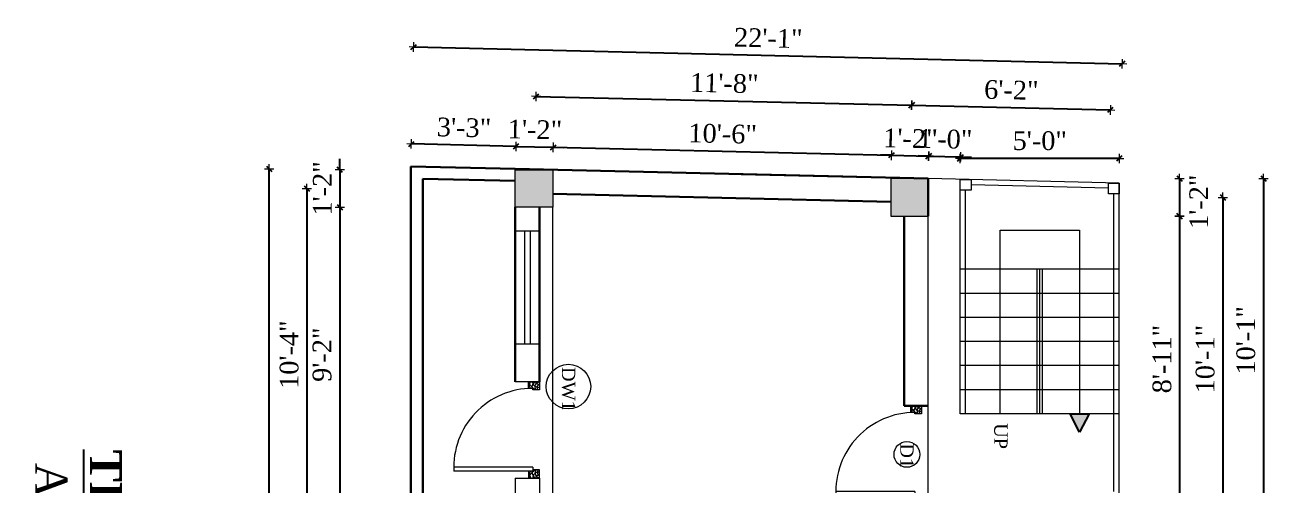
# Model space of a CAD drawing. Header units: inches. Extents: x 151827 to 346502, y -56182 to -23217.
# Drawn here: x 164321.6 to 164786.2, y -24518.5 to -24346.5 of the extents above; entities that cross this region are included whole.
import ezdxf

# ---------------------------------------------------------------- set-up
doc = ezdxf.new("R2010")
doc.units = ezdxf.units.IN
doc.header["$LTSCALE"] = 5
doc.header["$MEASUREMENT"] = 0
for name, color, linetype, lineweight in [('A-WALL', 7, 'Continuous', 9), ('Dimension', 7, 'Continuous', 18), ('DOOR', 62, 'Continuous', 0), ('Dw', 2, 'Continuous', 18)]:
    doc.layers.add(name, color=color, linetype=linetype, lineweight=lineweight)
doc.layers.add('dim line', color=7, linetype='Continuous', lineweight=15, true_color=0xfab2b2)
doc.layers.add('TEXT', color=6, linetype='Continuous')
doc.layers.add('WALL', color=7, linetype='Continuous')
doc.styles.add('ordinary', font='times.ttf')
doc.dimstyles.new('Copy of 96', dxfattribs={"dimtxt": 7, "dimasz": 4, "dimexe": 0.5, "dimexo": 0.5, "dimgap": 3, "dimtad": 1, "dimdec": 1, "dimzin": 11, "dimdsep": 46, "dimlunit": 4, "dimtxsty": 'ordinary', "dimblk": 'OBLIQUE', "dimcen": 0.09, "dimse1": 1, "dimse2": 1, "dimclrt": 6, "dimazin": 0, "dimtfac": 1, "dimtdec": 1, "dimtix": 1, "dimtmove": 2, "dimatfit": 3, "dimldrblk": 'leader', "dimfxl": 0.5, "dimfxlon": 1, "dimtolj": 1, "dimtzin": 0, "dimarcsym": 0})

# ---------------------------------------------------------------- blocks, each defined once
blk = doc.blocks.new('A$C27B36B59')
at = {"layer": 'DOOR'}
for p, q in [((0, 4), (0, 0)), ((2.5, 4), (0, 4)), ((0, 0), (3, 0)), ((2.5, 2.5), (2.5, 4)), ((3, 2.5), (2.5, 2.5)), ((3, 0), (3, 2.5))]:
    blk.add_line(p, q, dxfattribs=at)
for centre, radius, start, end in [((-1.4, -0.54), 4.75, 22.1411, 72.838), ((1.34, 2.09), 1.64, 45.138, 144.8948), ((2.21, 0.3), 2.49, 83.3149, 152.658), ((0.13, 0.37), 2.05, 349.4875, 93.6805), ((1.96, -0.47), 2.01, 58.7447, 166.495), ((-0.06, 0.32), 1.13, 343.542, 86.947), ((2.08, -0.4), 1.17, 38.2816, 160.1519)]:
    blk.add_arc(centre, radius, start, end, dxfattribs=at)
blk = doc.blocks.new('D2')
at = {"layer": 'DOOR'}
for p, q in [((74473.95, 24047.59), (74473.95, 24018.09)), ((74473.95, 24047.59), (74475.45, 24047.59)), ((74475.45, 24047.59), (74475.45, 24018.13))]:
    blk.add_line(p, q, dxfattribs=at)
blk.add_arc((74473.95, 24047.59), 29.5, 180, 272.9146, dxfattribs=at)
at = {"layer": 'DOOR', "xscale": -1, "rotation": 180}
blk.add_blockref('A$C27B36B59', (74441.95, 24050.09), dxfattribs=at)
at = {"layer": 'DOOR', "rotation": 180}
blk.add_blockref('A$C27B36B59', (74477.95, 24050.09), dxfattribs=at)
blk = doc.blocks.new('oblique')
at = {"color": 0, "lineweight": -2}
blk.add_line((0.25, 0.25), (-0.25, -0.25), dxfattribs=at)
at = {"layer": 'dim line', "lineweight": 9}
for p, q in [((-0.4375, 0), (0.4375, 0)), ((0, 0.4375), (0, -0.4375))]:
    blk.add_line(p, q, dxfattribs=at)
blk = doc.blocks.new('*D2064')
at = {"layer": 'A-WALL', "color": 0, "lineweight": -2, "ltscale": 50, "transparency": 16777216}
blk.add_line((164753.07, -24403.92), (164753.07, -24417.92), dxfattribs=at)
at = {"layer": 'Defpoints', "color": 0, "ltscale": 50, "transparency": 16777216}
for p in [(164659.13, -24403.92), (164659.13, -24417.92), (164753.07, -24417.92)]:
    blk.add_point(p, dxfattribs=at)
at = {"layer": 'A-WALL', "color": 0, "lineweight": -2, "ltscale": 50, "transparency": 16777216, "xscale": 4, "yscale": 4, "zscale": 4}
for p, rotation in [((164753.07, -24403.92), 90), ((164753.07, -24417.92), 270)]:
    blk.add_blockref('oblique', p, dxfattribs=dict(at, rotation=rotation))
at = {"layer": 'A-WALL', "color": 6, "ltscale": 50, "transparency": 16777216, "insert": (164760.21, -24412.57), "char_height": 7, "attachment_point": 5, "rotation": 90, "style": 'ordinary'}
blk.add_mtext('\\A1;1\'-2"', dxfattribs=at)
blk = doc.blocks.new('_OBLIQUE')
at = {"color": 0, "linetype": 'ByBlock'}
blk.add_line((-0.5, -0.5), (0.5, 0.5), dxfattribs=at)
blk = doc.blocks.new('leader')
at = {"layer": 'Dimension'}
for p, q in [((0, -4.33), (0, 4.33)), ((-4.42, 0), (4.42, 0))]:
    blk.add_line(p, q, dxfattribs=at)
blk = doc.blocks.new('*D2065')
at = {"layer": 'A-WALL', "color": 0, "lineweight": -2, "ltscale": 5, "transparency": 16777216}
blk.add_line((164753.07, -24417.92), (164753.07, -24524.8), dxfattribs=at)
at = {"layer": 'Defpoints', "color": 0, "ltscale": 5, "transparency": 16777216}
for p in [(164659.13, -24417.92), (164730.51, -24524.8), (164753.07, -24524.8)]:
    blk.add_point(p, dxfattribs=at)
at = {"layer": 'A-WALL', "color": 0, "lineweight": -2, "ltscale": 5, "transparency": 16777216, "xscale": 4, "yscale": 4, "zscale": 4}
for p, rotation in [((164753.07, -24417.92), 90), ((164753.07, -24524.8), 270)]:
    blk.add_blockref('oblique', p, dxfattribs=dict(at, rotation=rotation))
at = {"layer": 'A-WALL', "color": 6, "ltscale": 5, "transparency": 16777216, "insert": (164746.51, -24471.36), "char_height": 7, "attachment_point": 5, "rotation": 90, "style": 'ordinary'}
blk.add_mtext('\\A1;8\'-11"', dxfattribs=at)
blk = doc.blocks.new('*D2072')
at = {"layer": 'A-WALL', "color": 0, "lineweight": -2, "ltscale": 5, "transparency": 16777216}
blk.add_line((164769.2, -24410.92), (164769.2, -24531.8), dxfattribs=at)
at = {"layer": 'Defpoints', "color": 0, "ltscale": 5, "transparency": 16777216}
for p in [(164652.13, -24410.92), (164652.13, -24531.8), (164769.2, -24531.8)]:
    blk.add_point(p, dxfattribs=at)
at = {"layer": 'A-WALL', "color": 0, "lineweight": -2, "ltscale": 5, "transparency": 16777216, "xscale": 4, "yscale": 4, "zscale": 4}
for p, rotation in [((164769.2, -24410.92), 90), ((164769.2, -24531.8), 270)]:
    blk.add_blockref('oblique', p, dxfattribs=dict(at, rotation=rotation))
at = {"layer": 'A-WALL', "color": 6, "ltscale": 5, "transparency": 16777216, "insert": (164762.64, -24471.36), "char_height": 7, "attachment_point": 5, "rotation": 90, "style": 'ordinary'}
blk.add_mtext('\\A1;10\'-1"', dxfattribs=at)
blk = doc.blocks.new('*D2075')
at = {"layer": 'A-WALL', "color": 0, "lineweight": -2, "ltscale": 5, "transparency": 16777216}
blk.add_line((164784.4, -24403.92), (164784.4, -24524.8), dxfattribs=at)
at = {"layer": 'Defpoints', "color": 0, "ltscale": 5, "transparency": 16777216}
for p in [(164659.13, -24403.92), (164730.51, -24524.8), (164784.4, -24524.8)]:
    blk.add_point(p, dxfattribs=at)
at = {"layer": 'A-WALL', "color": 0, "lineweight": -2, "ltscale": 5, "transparency": 16777216, "xscale": 4, "yscale": 4, "zscale": 4}
for p, rotation in [((164784.4, -24403.92), 90), ((164784.4, -24524.8), 270)]:
    blk.add_blockref('oblique', p, dxfattribs=dict(at, rotation=rotation))
at = {"layer": 'A-WALL', "color": 6, "ltscale": 5, "transparency": 16777216, "insert": (164777.84, -24464.36), "char_height": 7, "attachment_point": 5, "rotation": 90, "style": 'ordinary'}
blk.add_mtext('\\A1;10\'-1"', dxfattribs=at)
blk = doc.blocks.new('*D2079')
at = {"layer": 'A-WALL', "color": 0, "lineweight": -2, "ltscale": 50, "transparency": 16777216}
for p, q in [((164439.24, -24400.59), (164439.24, -24396.59)), ((164439.24, -24400.59), (164439.24, -24414.59)), ((164439.24, -24414.59), (164439.24, -24418.59))]:
    blk.add_line(p, q, dxfattribs=at)
at = {"layer": 'Defpoints', "color": 0, "ltscale": 50, "transparency": 16777216}
for p in [(164504.85, -24400.59), (164439.24, -24414.59), (164504.85, -24414.59)]:
    blk.add_point(p, dxfattribs=at)
at = {"layer": 'A-WALL', "color": 0, "lineweight": -2, "ltscale": 50, "transparency": 16777216, "xscale": 4, "yscale": 4, "zscale": 4}
for p, rotation in [((164439.24, -24400.59), 270), ((164439.24, -24414.59), 90)]:
    blk.add_blockref('oblique', p, dxfattribs=dict(at, rotation=rotation))
at = {"layer": 'A-WALL', "color": 6, "ltscale": 50, "transparency": 16777216, "insert": (164432.74, -24407.59), "char_height": 7, "attachment_point": 5, "rotation": 90, "style": 'ordinary'}
blk.add_mtext('\\A1;1\'-2"', dxfattribs=at)
blk = doc.blocks.new('*D2080')
at = {"layer": 'A-WALL', "color": 0, "lineweight": -2, "ltscale": 5, "transparency": 16777216}
blk.add_line((164439.24, -24414.59), (164439.24, -24524.8), dxfattribs=at)
at = {"layer": 'Defpoints', "color": 0, "ltscale": 5, "transparency": 16777216}
for p in [(164504.85, -24414.59), (164439.24, -24524.8), (164504.85, -24524.8)]:
    blk.add_point(p, dxfattribs=at)
at = {"layer": 'A-WALL', "color": 0, "lineweight": -2, "ltscale": 5, "transparency": 16777216, "xscale": 4, "yscale": 4, "zscale": 4}
for p, rotation in [((164439.24, -24414.59), 90), ((164439.24, -24524.8), 270)]:
    blk.add_blockref('oblique', p, dxfattribs=dict(at, rotation=rotation))
at = {"layer": 'A-WALL', "color": 6, "ltscale": 5, "transparency": 16777216, "insert": (164432.67, -24469.7), "char_height": 7, "attachment_point": 5, "rotation": 90, "style": 'ordinary'}
blk.add_mtext('\\A1;9\'-2"', dxfattribs=at)
blk = doc.blocks.new('*D2089')
at = {"layer": 'A-WALL', "color": 0, "lineweight": -2, "ltscale": 5, "transparency": 16777216}
blk.add_line((164426.93, -24407.59), (164426.93, -24531.8), dxfattribs=at)
at = {"layer": 'Defpoints', "color": 0, "ltscale": 5, "transparency": 16777216}
for p in [(164511.85, -24407.59), (164426.93, -24531.8), (164511.85, -24531.8)]:
    blk.add_point(p, dxfattribs=at)
at = {"layer": 'A-WALL', "color": 0, "lineweight": -2, "ltscale": 5, "transparency": 16777216, "xscale": 4, "yscale": 4, "zscale": 4}
for p, rotation in [((164426.93, -24407.59), 90), ((164426.93, -24531.8), 270)]:
    blk.add_blockref('oblique', p, dxfattribs=dict(at, rotation=rotation))
at = {"layer": 'A-WALL', "color": 6, "ltscale": 5, "transparency": 16777216, "insert": (164420.37, -24469.7), "char_height": 7, "attachment_point": 5, "rotation": 90, "style": 'ordinary'}
blk.add_mtext('\\A1;10\'-4"', dxfattribs=at)
blk = doc.blocks.new('*D2093')
at = {"layer": 'A-WALL', "color": 0, "lineweight": -2, "ltscale": 5, "transparency": 16777216}
blk.add_line((164412.94, -24767.06), (164412.94, -24400.26), dxfattribs=at)
at = {"layer": 'Defpoints', "color": 0, "ltscale": 5, "transparency": 16777216}
for p in [(164412.94, -24400.26), (164504.85, -24400.26), (164504.85, -24767.06)]:
    blk.add_point(p, dxfattribs=at)
at = {"layer": 'A-WALL', "color": 0, "lineweight": -2, "ltscale": 5, "transparency": 16777216, "xscale": 4, "yscale": 4, "zscale": 4}
for p, rotation in [((164412.94, -24400.26), 90), ((164412.94, -24767.06), 270)]:
    blk.add_blockref('oblique', p, dxfattribs=dict(at, rotation=rotation))
at = {"layer": 'A-WALL', "color": 6, "ltscale": 5, "transparency": 16777216, "insert": (164406.37, -24583.66), "char_height": 7, "attachment_point": 5, "rotation": 90, "style": 'ordinary'}
blk.add_mtext('\\A1;30\'-7"', dxfattribs=at)
blk = doc.blocks.new('*D2095')
at = {"layer": 'A-WALL', "color": 0, "lineweight": -2, "ltscale": 5, "transparency": 16777216}
blk.add_line((164730.51, -24396.36), (164671.13, -24396.36), dxfattribs=at)
at = {"layer": 'Defpoints', "color": 0, "ltscale": 5, "transparency": 16777216}
for p in [(164671.13, -24396.36), (164671.13, -24404.2), (164730.51, -24405.61)]:
    blk.add_point(p, dxfattribs=at)
at = {"layer": 'A-WALL', "color": 0, "lineweight": -2, "ltscale": 5, "transparency": 16777216, "xscale": 4, "yscale": 4, "zscale": 4, "rotation": 180}
blk.add_blockref('oblique', (164671.13, -24396.36), dxfattribs=at)
at = {"layer": 'A-WALL', "color": 0, "lineweight": -2, "ltscale": 5, "transparency": 16777216, "xscale": 4, "yscale": 4, "zscale": 4}
blk.add_blockref('oblique', (164730.51, -24396.36), dxfattribs=at)
at = {"layer": 'A-WALL', "color": 6, "ltscale": 5, "transparency": 16777216, "insert": (164700.82, -24389.8), "char_height": 7, "attachment_point": 5, "style": 'ordinary'}
blk.add_mtext('\\A1;5\'-0"', dxfattribs=at)
blk = doc.blocks.new('*D2148')
at = {"layer": 'A-WALL', "color": 0, "lineweight": -2, "ltscale": 50, "transparency": 16777216}
for p, q in [((164505.05, -24391.9), (164501.05, -24391.8)), ((164505.05, -24391.9), (164519.05, -24392.23)), ((164519.05, -24392.23), (164523.04, -24392.32))]:
    blk.add_line(p, q, dxfattribs=at)
at = {"layer": 'Defpoints', "color": 0, "ltscale": 50, "transparency": 16777216}
for p in [(164519.05, -24392.23), (164504.85, -24400.26), (164518.85, -24400.59)]:
    blk.add_point(p, dxfattribs=at)
at = {"layer": 'A-WALL', "color": 0, "lineweight": -2, "ltscale": 50, "transparency": 16777216, "xscale": 4, "yscale": 4, "zscale": 4}
for p, rotation in [((164505.05, -24391.9), 358.6423816929428), ((164519.05, -24392.23), 178.6423816929429)]:
    blk.add_blockref('oblique', p, dxfattribs=dict(at, rotation=rotation))
at = {"layer": 'A-WALL', "color": 6, "ltscale": 50, "transparency": 16777216, "insert": (164512.2, -24385.56), "char_height": 7, "attachment_point": 5, "rotation": 358.6424, "style": 'ordinary'}
blk.add_mtext('\\A1;1\'-2"', dxfattribs=at)
blk = doc.blocks.new('*D2149')
at = {"layer": 'A-WALL', "color": 0, "lineweight": -2, "ltscale": 5, "transparency": 16777216}
blk.add_line((164519.05, -24392.23), (164645.34, -24395.22), dxfattribs=at)
at = {"layer": 'Defpoints', "color": 0, "ltscale": 5, "transparency": 16777216}
for p in [(164645.34, -24395.22), (164518.85, -24400.59), (164645.13, -24403.92)]:
    blk.add_point(p, dxfattribs=at)
at = {"layer": 'A-WALL', "color": 0, "lineweight": -2, "ltscale": 5, "transparency": 16777216, "xscale": 4, "yscale": 4, "zscale": 4}
for p, rotation in [((164519.05, -24392.23), 178.6423816933724), ((164645.34, -24395.22), 358.6423816933724)]:
    blk.add_blockref('oblique', p, dxfattribs=dict(at, rotation=rotation))
at = {"layer": 'A-WALL', "color": 6, "ltscale": 5, "transparency": 16777216, "insert": (164582.35, -24387.17), "char_height": 7, "attachment_point": 5, "rotation": 358.6424, "style": 'ordinary'}
blk.add_mtext('\\A1;10\'-6"', dxfattribs=at)
blk = doc.blocks.new('*D2150')
at = {"layer": 'A-WALL', "color": 0, "lineweight": -2, "ltscale": 5, "transparency": 16777216}
for p, q in [((164645.34, -24395.22), (164641.34, -24395.13)), ((164645.34, -24395.22), (164659.33, -24395.55)), ((164659.33, -24395.55), (164663.33, -24395.65))]:
    blk.add_line(p, q, dxfattribs=at)
at = {"layer": 'Defpoints', "color": 0, "ltscale": 5, "transparency": 16777216}
for p in [(164659.33, -24395.55), (164645.13, -24403.92), (164659.13, -24403.92)]:
    blk.add_point(p, dxfattribs=at)
at = {"layer": 'A-WALL', "color": 0, "lineweight": -2, "ltscale": 5, "transparency": 16777216, "xscale": 4, "yscale": 4, "zscale": 4}
for p, rotation in [((164645.34, -24395.22), 358.6423816933724), ((164659.33, -24395.55), 178.6423816933724)]:
    blk.add_blockref('oblique', p, dxfattribs=dict(at, rotation=rotation))
at = {"layer": 'A-WALL', "color": 6, "ltscale": 5, "transparency": 16777216, "insert": (164652.49, -24388.89), "char_height": 7, "attachment_point": 5, "rotation": 358.6424, "style": 'ordinary'}
blk.add_mtext('\\A1;1\'-2"', dxfattribs=at)
blk = doc.blocks.new('*D2096')
at = {"layer": 'A-WALL', "color": 0, "lineweight": -2, "ltscale": 5, "transparency": 16777216}
blk.add_line((164512.66, -24373.19), (164652.95, -24376.52), dxfattribs=at)
at = {"layer": 'Defpoints', "color": 0, "ltscale": 5, "transparency": 16777216}
for p in [(164652.95, -24376.52), (164511.85, -24407.59), (164652.13, -24410.92)]:
    blk.add_point(p, dxfattribs=at)
at = {"layer": 'A-WALL', "color": 0, "lineweight": -2, "ltscale": 5, "transparency": 16777216, "xscale": 4, "yscale": 4, "zscale": 4}
for p, rotation in [((164512.66, -24373.19), 178.6423816929977), ((164652.95, -24376.52), 358.6423816929977)]:
    blk.add_blockref('oblique', p, dxfattribs=dict(at, rotation=rotation))
at = {"layer": 'A-WALL', "color": 6, "ltscale": 5, "transparency": 16777216, "insert": (164582.96, -24368.3), "char_height": 7, "attachment_point": 5, "rotation": 358.6424, "style": 'ordinary'}
blk.add_mtext('\\A1;11\'-8"', dxfattribs=at)
blk = doc.blocks.new('*D2097')
at = {"layer": 'A-WALL', "color": 0, "lineweight": -2, "ltscale": 5, "transparency": 16777216}
for p, q in [((164659.33, -24395.55), (164655.33, -24395.46)), ((164659.33, -24395.55), (164671.33, -24395.84)), ((164671.33, -24395.84), (164675.33, -24395.93))]:
    blk.add_line(p, q, dxfattribs=at)
at = {"layer": 'Defpoints', "color": 0, "ltscale": 5, "transparency": 16777216}
for p in [(164671.33, -24395.84), (164659.13, -24403.92), (164671.13, -24404.2)]:
    blk.add_point(p, dxfattribs=at)
at = {"layer": 'A-WALL', "color": 0, "lineweight": -2, "ltscale": 5, "transparency": 16777216, "xscale": 4, "yscale": 4, "zscale": 4}
for p, rotation in [((164659.33, -24395.55), 358.6423816933724), ((164671.33, -24395.84), 178.6423816933724)]:
    blk.add_blockref('oblique', p, dxfattribs=dict(at, rotation=rotation))
at = {"layer": 'A-WALL', "color": 6, "ltscale": 5, "transparency": 16777216, "insert": (164665.48, -24389.14), "char_height": 7, "attachment_point": 5, "rotation": 358.6424, "style": 'ordinary'}
blk.add_mtext('\\A1;1\'-0"', dxfattribs=at)
blk = doc.blocks.new('*D2151')
at = {"layer": 'A-WALL', "color": 0, "lineweight": -2, "ltscale": 5, "transparency": 16777216}
blk.add_line((164505.05, -24391.9), (164466.05, -24390.97), dxfattribs=at)
at = {"layer": 'Defpoints', "color": 0, "ltscale": 5, "transparency": 16777216}
for p in [(164466.05, -24390.97), (164465.85, -24399.34), (164504.85, -24400.26)]:
    blk.add_point(p, dxfattribs=at)
at = {"layer": 'A-WALL', "color": 0, "lineweight": -2, "ltscale": 5, "transparency": 16777216, "xscale": 4, "yscale": 4, "zscale": 4}
for p, rotation in [((164466.05, -24390.97), 178.6423816933724), ((164505.05, -24391.9), 358.6423816933724)]:
    blk.add_blockref('oblique', p, dxfattribs=dict(at, rotation=rotation))
at = {"layer": 'A-WALL', "color": 6, "ltscale": 5, "transparency": 16777216, "insert": (164485.7, -24384.87), "char_height": 7, "attachment_point": 5, "rotation": 358.6424, "style": 'ordinary'}
blk.add_mtext('\\A1;3\'-3"', dxfattribs=at)
blk = doc.blocks.new('*D2098')
at = {"layer": 'A-WALL', "color": 0, "lineweight": -2, "ltscale": 5, "transparency": 16777216}
blk.add_line((164652.95, -24376.52), (164727.15, -24378.28), dxfattribs=at)
at = {"layer": 'Defpoints', "color": 0, "ltscale": 5, "transparency": 16777216}
for p in [(164727.15, -24378.28), (164652.13, -24410.92), (164723.51, -24531.8)]:
    blk.add_point(p, dxfattribs=at)
at = {"layer": 'A-WALL', "color": 0, "lineweight": -2, "ltscale": 5, "transparency": 16777216, "xscale": 4, "yscale": 4, "zscale": 4}
for p, rotation in [((164652.95, -24376.52), 178.6423816933724), ((164727.15, -24378.28), 358.6423816933724)]:
    blk.add_blockref('oblique', p, dxfattribs=dict(at, rotation=rotation))
at = {"layer": 'A-WALL', "color": 6, "ltscale": 5, "transparency": 16777216, "insert": (164690.2, -24370.84), "char_height": 7, "attachment_point": 5, "rotation": 358.6424, "style": 'ordinary'}
blk.add_mtext('\\A1;6\'-2"', dxfattribs=at)
blk = doc.blocks.new('*D2099')
at = {"layer": 'A-WALL', "color": 0, "lineweight": -2, "ltscale": 5, "transparency": 16777216}
blk.add_line((164466.9, -24354.74), (164731.57, -24361.01), dxfattribs=at)
at = {"layer": 'Defpoints', "color": 0, "ltscale": 5, "transparency": 16777216}
for p in [(164731.57, -24361.01), (164465.85, -24399.34), (164730.51, -24405.61)]:
    blk.add_point(p, dxfattribs=at)
at = {"layer": 'A-WALL', "color": 0, "lineweight": -2, "ltscale": 5, "transparency": 16777216, "xscale": 4, "yscale": 4, "zscale": 4}
for p, rotation in [((164466.9, -24354.74), 178.6423816933724), ((164731.57, -24361.01), 358.6423816933724)]:
    blk.add_blockref('oblique', p, dxfattribs=dict(at, rotation=rotation))
at = {"layer": 'A-WALL', "color": 6, "ltscale": 5, "transparency": 16777216, "insert": (164599.39, -24351.38), "char_height": 7, "attachment_point": 5, "rotation": 358.6424, "style": 'ordinary'}
blk.add_mtext('\\A1;22\'-1"', dxfattribs=at)

msp = doc.modelspace()

# ---------------------------------------------------------------- hatches: boundary and pattern name
at = {"ltscale": 5}
msp.add_hatch(color=256, dxfattribs=at).paths.add_polyline_path([(164712.24, -24491.8), (164719.25, -24491.8), (164715.67, -24498.69)])
at = {"layer": 'WALL', "linetype": 'ByBlock', "ltscale": 5, "true_color": 0xf8991e}
h = msp.add_hatch(color=30, dxfattribs=at)
h.dxf.hatch_style = 1
h.paths.add_polyline_path([(164518.85, -24400.59), (164504.85, -24400.59), (164504.85, -24414.59), (164518.85, -24414.59)])
h = msp.add_hatch(color=30, dxfattribs=at)
h.dxf.hatch_style = 1
h.paths.add_polyline_path([(164645.13, -24403.92), (164645.13, -24417.92), (164659.13, -24417.92), (164659.13, -24403.92)])

# ---------------------------------------------------------------- linework, layer by layer
at = {"ltscale": 5}
for p, q in [((164715.67, -24498.69, -72.71), (164712.24, -24491.8, -72.71)), ((164712.24, -24491.8, -72.71), (164719.25, -24491.8, -72.71)), ((164719.25, -24491.8, -72.71), (164715.67, -24498.69, -72.71))]:
    msp.add_line(p, q, dxfattribs=at)
at = {"layer": 'A-WALL', "lineweight": 30}
for p, q in [((164465.85, -24538.8, -72.71), (164465.85, -24399.34, -72.71)), ((164504.85, -24400.26, -72.71), (164465.85, -24399.34, -72.71)), ((164659.13, -24403.92, -72.71), (164504.85, -24400.26, -72.71)), ((164589.2, -24402.26, -72.71), (164632.19, -24403.28, -72.71)), ((164470.35, -24534.3, -72.71), (164470.35, -24403.95, -72.71)), ((164504.85, -24404.76, -72.71), (164470.35, -24403.95, -72.71)), ((164659.13, -24417.92, -72.71), (164659.13, -24403.92, -72.71)), ((164645.13, -24412.59, -72.71), (164518.85, -24409.6, -72.71)), ((164504.85, -24479.8, -72.71), (164504.85, -24414.59, -72.71)), ((164513.85, -24479.8, -72.71), (164513.85, -24414.59, -72.71)), ((164650.13, -24417.92, -72.71), (164650.13, -24488.8, -72.71)), ((164650.13, -24488.8, -72.71), (164659.13, -24488.8, -72.71))]:
    msp.add_line(p, q, dxfattribs=at)
at = {"layer": 'A-WALL', "ltscale": 5}
for p, q in [((164504.85, -24400.59, -72.71), (164504.85, -24400.26, -72.71)), ((164730.51, -24405.61, -72.71), (164659.13, -24403.92, -72.71)), ((164659.13, -24524.8, -72.71), (164659.13, -24403.92, -72.71)), ((164671.13, -24491.8, -72.71), (164671.13, -24404.2, -72.71)), ((164726.51, -24407.52, -72.71), (164675.13, -24406.3, -72.71)), ((164730.51, -24524.8, -72.71), (164730.51, -24405.61, -72.71)), ((164673.13, -24491.8, -72.71), (164673.13, -24408.3, -72.71)), ((164728.51, -24520.8, -72.71), (164728.51, -24409.61, -72.71)), ((164518.85, -24524.8, -72.71), (164518.85, -24414.59, -72.71)), ((164513.85, -24423.59, -72.71), (164504.85, -24423.59, -72.71)), ((164685.98, -24491.8, -72.71), (164685.98, -24423.19, -72.71)), ((164685.98, -24423.19, -72.71), (164715.67, -24423.19, -72.71)), ((164715.67, -24423.19, -72.71), (164715.67, -24491.8, -72.71)), ((164730.51, -24437.8, -72.71), (164671.13, -24437.8, -72.71)), ((164699.82, -24491.8, -72.71), (164699.82, -24437.8, -72.71)), ((164700.82, -24491.8, -72.71), (164700.82, -24437.8, -72.71)), ((164701.82, -24491.8, -72.71), (164701.82, -24437.8, -72.71)), ((164730.51, -24446.8, -72.71), (164671.13, -24446.8, -72.71)), ((164730.51, -24455.8, -72.71), (164671.13, -24455.8, -72.71)), ((164513.85, -24465.8, -72.71), (164504.85, -24465.8, -72.71)), ((164730.51, -24464.8, -72.71), (164671.13, -24464.8, -72.71)), ((164730.51, -24473.8, -72.71), (164671.13, -24473.8, -72.71)), ((164513.85, -24479.8, -72.71), (164504.85, -24479.8, -72.71)), ((164730.51, -24482.8, -72.71), (164671.13, -24482.8, -72.71)), ((164700.82, -24491.8, -72.71), (164671.13, -24491.8, -72.71)), ((164730.51, -24491.8, -72.71), (164700.82, -24491.8, -72.71)), ((164504.85, -24515.8, -72.71), (164504.85, -24524.8, -72.71)), ((164504.85, -24515.8, -72.71), (164513.85, -24515.8, -72.71)), ((164513.85, -24515.8, -72.71), (164513.85, -24524.8, -72.71))]:
    msp.add_line(p, q, dxfattribs=at)
at = {"layer": 'A-WALL', "ltscale": 5, "elevation": -72.71}
for points in [[(164518.85, -24400.59), (164518.85, -24414.59), (164504.85, -24414.59), (164504.85, -24400.59)], [(164645.13, -24403.92), (164645.13, -24417.92), (164659.13, -24417.92), (164659.13, -24403.92)], [(164675.13, -24404.3), (164675.13, -24408.3), (164671.13, -24408.3), (164671.13, -24404.3)], [(164730.51, -24405.61), (164730.51, -24409.61), (164726.51, -24409.61), (164726.51, -24405.61)]]:
    msp.add_lwpolyline(points, close=True, dxfattribs=at)
at = {"layer": 'A-WALL', "ltscale": 5}
for centre, radius in [((164524.72, -24481.62, -72.71), 8.32), ((164651.18, -24506.98, -72.71), 4.82)]:
    msp.add_circle(centre, radius, dxfattribs=at)
at = {"layer": 'Dw', "color": 3}
for p, q in [((164508.35, -24423.59, -72.71), (164508.35, -24465.8, -72.71)), ((164510.35, -24423.59, -72.71), (164510.35, -24465.8, -72.71))]:
    msp.add_line(p, q, dxfattribs=at)

# ---------------------------------------------------------------- block references
at = {"layer": 'WALL', "color": 2, "linetype": 'ByBlock', "rotation": 270}
for p in [(140463.76, 49962.15, -72.71), (140606.54, 49953.15, -72.71)]:
    msp.add_blockref('D2', p, dxfattribs=at)

# ---------------------------------------------------------------- texts
at = {"layer": 'TEXT', "style": 'ordinary'}
for s, p in [('DW1', (164522.28, -24474.31, -72.71)), ('UP', (164683.79, -24495.3, -72.71)), ('D1', (164648.69, -24502.86, -72.71))]:
    msp.add_text(s, height=5, rotation=270, dxfattribs=at).set_placement(p)
at = {"layer": 'TEXT', "char_height": 12, "width": 219.8151, "attachment_point": 8, "rotation": 270, "style": 'ordinary'}
for s, insert in [('{\\fTimes New Roman|b1|i0|c0|p18;\\LTHIRD FLOOR PLAN}', (164345.73, -24596.32, -72.71)), ('AREA = 319.56 sq. ft.', (164321.61, -24592.01, -72.71))]:
    msp.add_mtext(s, dxfattribs=dict(at, insert=insert))

# ---------------------------------------------------------------- dimensions: what is measured, and where the dimension line sits
at = {"layer": 'A-WALL', "ltscale": 5}
for base, p1, p2, angle, picture, middle in [((164731.57, -24361.01, -72.71), (164465.85, -24399.34, -72.71), (164730.51, -24405.61, -72.71), 178.6424, '*D2099', (164599.39, -24351.38, -72.71)), ((164727.15, -24378.28, -72.71), (164652.13, -24410.92, -72.71), (164723.51, -24531.8, -72.71), 178.6424, '*D2098', (164690.2, -24370.84, -72.71)), ((164466.05, -24390.97, -72.71), (164504.85, -24400.26, -72.71), (164465.85, -24399.34, -72.71), 178.6424, '*D2151', (164485.7, -24384.87, -72.71)), ((164645.34, -24395.22, -72.71), (164518.85, -24400.59, -72.71), (164645.13, -24403.92, -72.71), 178.6424, '*D2149', (164582.35, -24387.17, -72.71)), ((164659.33, -24395.55, -72.71), (164645.13, -24403.92, -72.71), (164659.13, -24403.92, -72.71), 178.6424, '*D2150', (164652.49, -24388.89, -72.71)), ((164671.33, -24395.84, -72.71), (164659.13, -24403.92, -72.71), (164671.13, -24404.2, -72.71), 178.6424, '*D2097', (164665.48, -24389.14, -72.71)), ((164412.94, -24400.26, -72.71), (164504.85, -24767.06, -72.71), (164504.85, -24400.26, -72.71), 270, '*D2093', (164406.37, -24583.66, -72.71)), ((164784.4, -24524.8, -72.71), (164659.13, -24403.92, -72.71), (164730.51, -24524.8, -72.71), 270, '*D2075', (164777.84, -24464.36, -72.71)), ((164426.93, -24531.8, -72.71), (164511.85, -24407.59, -72.71), (164511.85, -24531.8, -72.71), 270, '*D2089', (164420.37, -24469.7, -72.71)), ((164769.2, -24531.8, -72.71), (164652.13, -24410.92, -72.71), (164652.13, -24531.8, -72.71), 270, '*D2072', (164762.64, -24471.36, -72.71)), ((164439.24, -24524.8, -72.71), (164504.85, -24414.59, -72.71), (164504.85, -24524.8, -72.71), 270, '*D2080', (164432.67, -24469.7, -72.71)), ((164753.07, -24524.8, -72.71), (164659.13, -24417.92, -72.71), (164730.51, -24524.8, -72.71), 270, '*D2065', (164746.51, -24471.36, -72.71))]:
    dim = msp.add_linear_dim(base=base, p1=p1, p2=p2, angle=angle, dimstyle='Copy of 96', override={"dimdec": 0, "dimblk": 'oblique', "dimtdec": 0, "dimarcsym": 1}, dxfattribs=at)
    dim.commit()
    dim.dimension.update_dxf_attribs({"geometry": picture, "text_midpoint": middle})
dim = msp.add_aligned_dim(p1=(164511.85, -24407.59, -72.71), p2=(164652.13, -24410.92, -72.71), distance=34.41, dimstyle='Copy of 96', override={"dimdec": 0, "dimblk": 'oblique', "dimtdec": 0, "dimarcsym": 1}, dxfattribs=at)
dim.commit()
dim.dimension.update_dxf_attribs({"geometry": '*D2096', "text_midpoint": (164582.96, -24368.3, -72.71)})
at = {"layer": 'A-WALL', "ltscale": 50}
dim = msp.add_aligned_dim(p1=(164504.85, -24400.26, -72.71), p2=(164518.85, -24400.59, -72.71), distance=8.37, dimstyle='Copy of 96', override={"dimdec": 0, "dimblk": 'oblique', "dimtdec": 0, "dimarcsym": 1}, dxfattribs=at)
dim.commit()
dim.dimension.update_dxf_attribs({"geometry": '*D2148', "text_midpoint": (164512.2, -24385.56, -72.71)})
at = {"layer": 'A-WALL', "ltscale": 5}
dim = msp.add_linear_dim(base=(164671.13, -24396.36, -72.71), p1=(164730.51, -24405.61, -72.71), p2=(164671.13, -24404.2, -72.71), text='5\'-0"', dimstyle='Copy of 96', override={"dimdec": 0, "dimblk": 'oblique', "dimtdec": 0, "dimarcsym": 1}, dxfattribs=at)
dim.commit()
dim.dimension.update_dxf_attribs({"geometry": '*D2095', "text_midpoint": (164700.82, -24389.8, -72.71)})
at = {"layer": 'A-WALL', "ltscale": 50}
dim = msp.add_linear_dim(base=(164439.24, -24414.59, -72.71), p1=(164504.85, -24400.59, -72.71), p2=(164504.85, -24414.59, -72.71), angle=270, dimstyle='Copy of 96', override={"dimdec": 0, "dimblk": 'oblique', "dimtdec": 0, "dimarcsym": 1}, dxfattribs=at)
dim.commit()
dim.dimension.update_dxf_attribs({"geometry": '*D2079', "text_midpoint": (164432.74, -24407.59, -72.71)})
dim = msp.add_linear_dim(base=(164753.07, -24417.92, -72.71), p1=(164659.13, -24403.92, -72.71), p2=(164659.13, -24417.92, -72.71), angle=270, dimstyle='Copy of 96', override={"dimdec": 0, "dimblk": 'oblique', "dimtdec": 0, "dimarcsym": 1}, dxfattribs=at)
dim.commit()
dim.dimension.update_dxf_attribs({"geometry": '*D2064', "text_midpoint": (164760.21, -24412.57, -72.71), "dimtype": 160})

doc.saveas('drawing.dxf')
